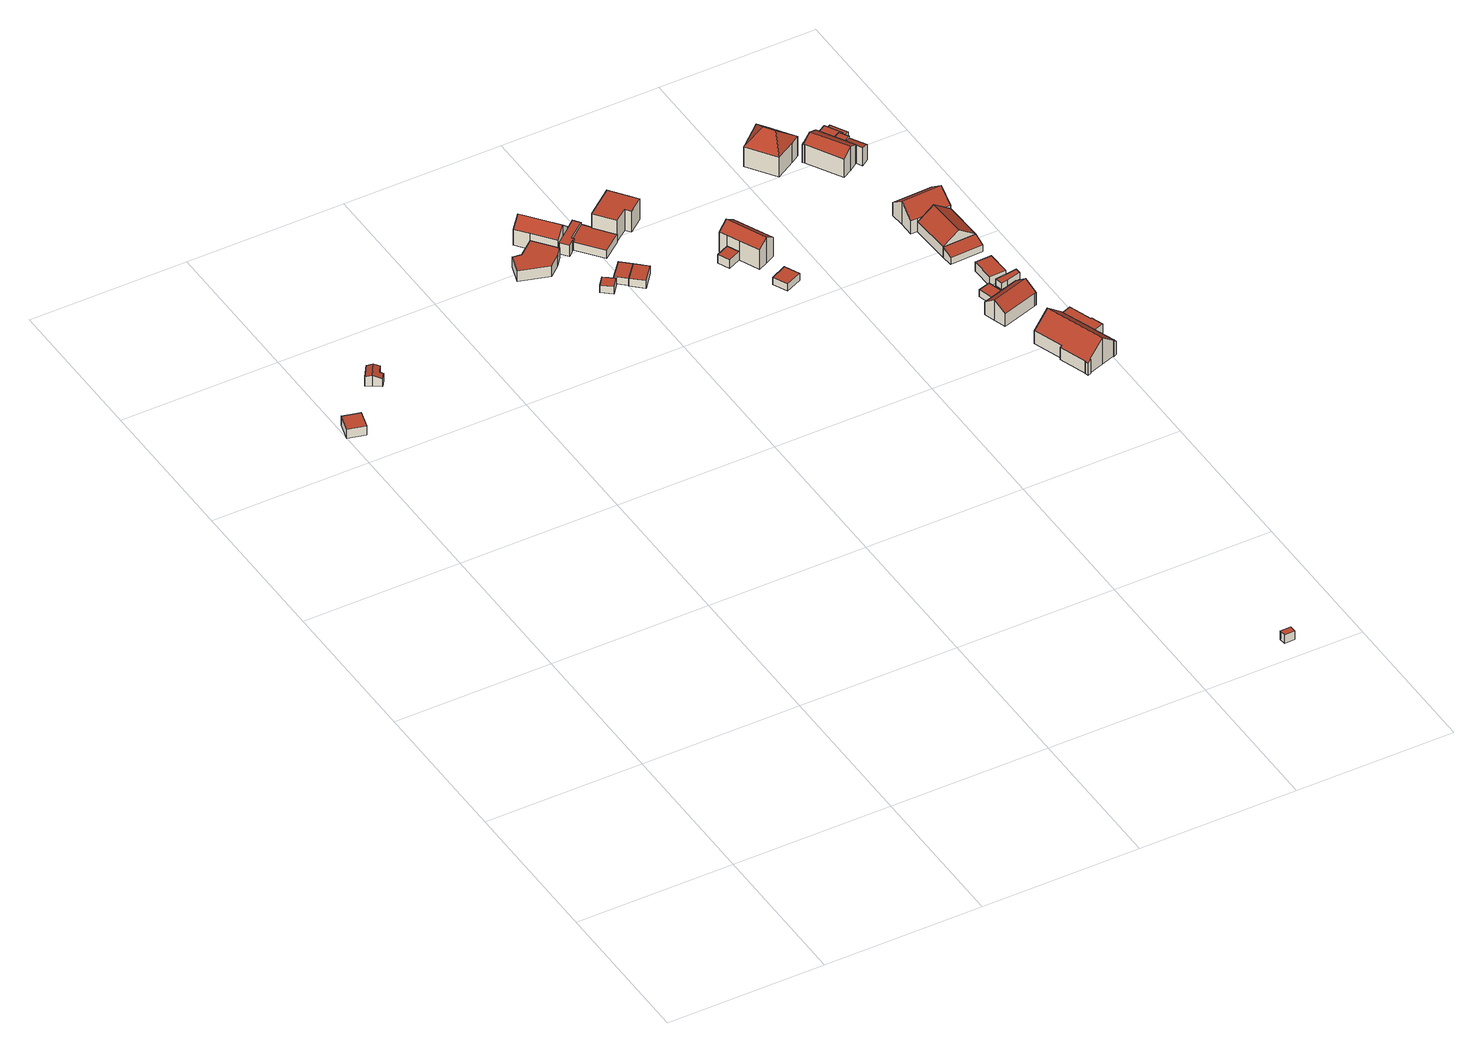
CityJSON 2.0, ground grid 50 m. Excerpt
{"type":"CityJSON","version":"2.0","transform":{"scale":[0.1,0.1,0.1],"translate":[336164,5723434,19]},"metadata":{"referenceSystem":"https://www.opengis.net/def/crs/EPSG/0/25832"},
"CityObjects":{
"building1":{"type":"Building","attributes":{"Geometrietyp2DReferenz":"3000","Gemeindeschluessel":"05170048","function":"31001_1313","roofType":"1000","measuredHeight":3.21},"geometry":[{"type":"Solid","lod":"2","boundaries":[[[[0,1,2,3]],[[4,5,1,0]],[[6,7,5,4]],[[3,2,7,6]],[[4,0,3,6]],[[1,5,7,2]]]],"semantics":{"surfaces":[{"type":"WallSurface"},{"type":"RoofSurface"},{"type":"GroundSurface"}],"values":[[0,0,0,0,1,2]]}}]},
"building2":{"type":"Building","attributes":{"Geometrietyp2DReferenz":"3000","Gemeindeschluessel":"05170048","function":"31001_1313","roofType":"3100","measuredHeight":3.77},"geometry":[{"type":"Solid","lod":"2","boundaries":[[[[8,9,10,11]],[[12,13,9,8]],[[14,15,13,12]],[[16,17,15,14]],[[18,19,17,16]],[[20,21,19,18]],[[22,23,21,20]],[[11,10,23,22]],[[12,8,11,14]],[[22,20,18,16,14,11]],[[9,13,15,17,19,21,23,10]]]],"semantics":{"surfaces":[{"type":"WallSurface"},{"type":"RoofSurface"},{"type":"GroundSurface"}],"values":[[0,0,0,0,0,0,0,0,1,1,2]]}}]},
"building3":{"type":"Building","attributes":{"Geometrietyp2DReferenz":"3000","Gemeindeschluessel":"05170048","function":"31001_2463","roofType":"1000","measuredHeight":3.63},"address":[{"country":"Germany","locality":"Wesel","thoroughfareNumber":"8","thoroughfareName":"Frankfurter Straße"}],"geometry":[{"type":"Solid","lod":"2","boundaries":[[[[24,25,26,27]],[[28,29,25,24]],[[30,31,29,28]],[[32,33,31,30]],[[34,35,33,32]],[[36,37,35,34]],[[38,39,37,36]],[[27,26,39,38]],[[36,34,32,30,28,24,27,38]],[[25,29,31,33,35,37,39,26]]]],"semantics":{"surfaces":[{"type":"WallSurface"},{"type":"RoofSurface"},{"type":"GroundSurface"}],"values":[[0,0,0,0,0,0,0,0,1,2]]}}]},
"building4":{"type":"Building","attributes":{"Geometrietyp2DReferenz":"3000","Gemeindeschluessel":"05170048","function":"31001_2723","roofType":"1000","measuredHeight":2.6},"address":[{"country":"Germany","locality":"Wesel","thoroughfareNumber":"11","thoroughfareName":"Frankfurter Straße"}],"geometry":[{"type":"Solid","lod":"2","boundaries":[[[[40,41,42,43]],[[44,45,41,40]],[[46,47,45,44]],[[43,42,47,46]],[[44,40,43,46]],[[41,45,47,42]]]],"semantics":{"surfaces":[{"type":"WallSurface"},{"type":"RoofSurface"},{"type":"GroundSurface"}],"values":[[0,0,0,0,1,2]]}}]},
"building5":{"type":"Building","attributes":{"Geometrietyp2DReferenz":"3000","Gemeindeschluessel":"05170048","function":"31001_2463","roofType":"3100","measuredHeight":8.7},"geometry":[{"type":"Solid","lod":"2","boundaries":[[[[48,49,50,51]],[[52,53,49,48]],[[54,55,53,52]],[[56,57,55,54]],[[58,59,57,56]],[[60,61,59,58]],[[51,50,61,60]],[[54,52,48,51,56]],[[60,58,56,51]],[[49,53,55,57,59,61,50]]]],"semantics":{"surfaces":[{"type":"WallSurface"},{"type":"RoofSurface"},{"type":"GroundSurface"}],"values":[[0,0,0,0,0,0,0,1,1,2]]}}]},
"building6":{"type":"Building","attributes":{"Geometrietyp2DReferenz":"3000","Gemeindeschluessel":"05170048","function":"31001_2723","roofType":"1000","measuredHeight":3.91},"address":[{"country":"Germany","locality":"Wesel","thoroughfareNumber":"11","thoroughfareName":"Frankfurter Straße"}],"geometry":[{"type":"Solid","lod":"2","boundaries":[[[[62,63,64,65]],[[66,67,63,62]],[[68,69,67,66]],[[70,71,69,68]],[[72,73,71,70]],[[74,75,73,72]],[[76,77,75,74]],[[78,79,77,76]],[[80,81,79,78]],[[65,64,81,80]],[[78,76,74,72,70,68,66,62,65,80]],[[63,67,69,71,73,75,77,79,81,64]]]],"semantics":{"surfaces":[{"type":"WallSurface"},{"type":"RoofSurface"},{"type":"GroundSurface"}],"values":[[0,0,0,0,0,0,0,0,0,0,1,2]]}}]},
"building7":{"type":"Building","attributes":{"Geometrietyp2DReferenz":"3000","Gemeindeschluessel":"05170048","function":"31001_2723","roofType":"1000","measuredHeight":2.46},"address":[{"country":"Germany","locality":"Wesel","thoroughfareNumber":"11","thoroughfareName":"Frankfurter Straße"}],"geometry":[{"type":"Solid","lod":"2","boundaries":[[[[82,83,84,85]],[[86,87,83,82]],[[88,89,87,86]],[[85,84,89,88]],[[86,82,85,88]],[[83,87,89,84]]]],"semantics":{"surfaces":[{"type":"WallSurface"},{"type":"RoofSurface"},{"type":"GroundSurface"}],"values":[[0,0,0,0,1,2]]}}]},
"building8":{"type":"Building","attributes":{"Geometrietyp2DReferenz":"3000","Gemeindeschluessel":"05170048","function":"31001_2723","roofType":"1000","measuredHeight":2.79},"address":[{"country":"Germany","locality":"Wesel","thoroughfareNumber":"11","thoroughfareName":"Frankfurter Straße"}],"geometry":[{"type":"Solid","lod":"2","boundaries":[[[[90,91,92,86]],[[93,94,91,90]],[[88,95,94,93]],[[86,92,95,88]],[[93,90,86,88]],[[91,94,95,92]]]],"semantics":{"surfaces":[{"type":"WallSurface"},{"type":"RoofSurface"},{"type":"GroundSurface"}],"values":[[0,0,0,0,1,2]]}}]},
"building9":{"type":"Building","attributes":{"Geometrietyp2DReferenz":"3000","Gemeindeschluessel":"05170048","function":"31001_2463","roofType":"1000","measuredHeight":2.87},"address":[{"country":"Germany","locality":"Wesel","thoroughfareNumber":"11","thoroughfareName":"Frankfurter Straße"}],"geometry":[{"type":"Solid","lod":"2","boundaries":[[[[96,97,98,99]],[[100,101,97,96]],[[102,103,101,100]],[[104,105,103,102]],[[106,107,105,104]],[[108,109,107,106]],[[110,111,109,108]],[[99,98,111,110]],[[108,106,104,102,100,96,99,110]],[[97,101,103,105,107,109,111,98]]]],"semantics":{"surfaces":[{"type":"WallSurface"},{"type":"RoofSurface"},{"type":"GroundSurface"}],"values":[[0,0,0,0,0,0,0,0,1,2]]}}]},
"building10":{"type":"Building","attributes":{"Geometrietyp2DReferenz":"3000","Gemeindeschluessel":"05170048","function":"31001_1010","roofType":"9999","measuredHeight":3},"address":[{"country":"Germany","locality":"Wesel","thoroughfareNumber":"19","thoroughfareName":"Frankfurter Straße"}],"geometry":[{"type":"Solid","lod":"2","boundaries":[[[[112,113,114,115]],[[113,116,117,114]],[[112,118,116,113]],[[115,119,118,112]],[[114,117,119,115]],[[116,118,119,117]]]],"semantics":{"surfaces":[{"type":"RoofSurface"},{"type":"WallSurface"},{"type":"GroundSurface"}],"values":[[0,1,1,1,1,2]]}}]},
"building11":{"type":"Building","attributes":{"Geometrietyp2DReferenz":"3000","Gemeindeschluessel":"05170048","function":"31001_1010","roofType":"9999","measuredHeight":7.48},"address":[{"country":"Germany","locality":"Wesel","thoroughfareNumber":"11","thoroughfareName":"Frankfurter Straße"}],"geometry":[{"type":"Solid","lod":"2","boundaries":[[[[120,121,122,123,124,125,126,127]],[[125,128,129,126]],[[124,130,128,125]],[[123,131,130,124]],[[122,132,131,123]],[[121,133,132,122]],[[120,134,133,121]],[[127,135,134,120]],[[126,129,135,127]],[[128,130,131,132,133,134,135,129]]]],"semantics":{"surfaces":[{"type":"RoofSurface"},{"type":"WallSurface"},{"type":"GroundSurface"}],"values":[[0,1,1,1,1,1,1,1,1,2]]}}]},
"building12":{"type":"Building","attributes":{"Geometrietyp2DReferenz":"3000","Gemeindeschluessel":"05170048","function":"31001_2723","roofType":"1000","measuredHeight":3.03},"address":[{"country":"Germany","locality":"Wesel","thoroughfareNumber":"13","thoroughfareName":"Frankfurter Straße"}],"geometry":[{"type":"Solid","lod":"2","boundaries":[[[[136,137,138,139]],[[140,141,137,136]],[[142,143,141,140]],[[139,138,143,142]],[[140,136,139,142]],[[137,141,143,138]]]],"semantics":{"surfaces":[{"type":"WallSurface"},{"type":"RoofSurface"},{"type":"GroundSurface"}],"values":[[0,0,0,0,1,2]]}}]},
"building13":{"type":"Building","attributes":{"Geometrietyp2DReferenz":"3000","Gemeindeschluessel":"05170048","function":"51009_1610","roofType":"1000","measuredHeight":2.51},"geometry":[{"type":"Solid","lod":"2","boundaries":[[[[144,145,146,147]],[[148,149,145,144]],[[150,151,149,148]],[[147,146,151,150]],[[148,144,147,150]],[[145,149,151,146]]]],"semantics":{"surfaces":[{"type":"WallSurface"},{"type":"RoofSurface"},{"type":"GroundSurface"}],"values":[[0,0,0,0,1,2]]}}]},
"building14":{"type":"Building","attributes":{"Geometrietyp2DReferenz":"3000","Gemeindeschluessel":"05170048","function":"31001_1010","roofType":"3100","measuredHeight":9.25},"address":[{"country":"Germany","locality":"Wesel","thoroughfareNumber":"13","thoroughfareName":"Frankfurter Straße"}],"geometry":[{"type":"Solid","lod":"2","boundaries":[[[[152,153,154,155]],[[156,157,153,152]],[[158,159,157,156]],[[160,161,159,158]],[[162,163,161,160]],[[164,165,163,162]],[[166,167,165,164]],[[155,154,167,166]],[[156,152,155,166,164,158]],[[162,160,158,164]],[[153,157,159,161,163,165,167,154]]]],"semantics":{"surfaces":[{"type":"WallSurface"},{"type":"RoofSurface"},{"type":"GroundSurface"}],"values":[[0,0,0,0,0,0,0,0,1,1,2]]}}]},
"building15":{"type":"Building","attributes":{"Geometrietyp2DReferenz":"3000","Gemeindeschluessel":"05170048","function":"31001_1010","roofType":"3100","measuredHeight":7.38},"address":[{"country":"Germany","locality":"Wesel","thoroughfareNumber":"17","thoroughfareName":"Frankfurter Straße"}],"geometry":[{"type":"Solid","lod":"2","boundaries":[[[[168,169,170,171]],[[172,173,169,168]],[[174,175,173,172]],[[176,177,175,174]],[[178,179,177,176]],[[180,181,179,178]],[[182,183,181,180]],[[171,170,183,182]],[[176,174,172,168,178]],[[171,182,180,178,168]],[[169,173,175,177,179,181,183,170]]]],"semantics":{"surfaces":[{"type":"WallSurface"},{"type":"RoofSurface"},{"type":"GroundSurface"}],"values":[[0,0,0,0,0,0,0,0,1,1,2]]}}]},
"building16":{"type":"Building","attributes":{"Geometrietyp2DReferenz":"3000","Gemeindeschluessel":"05170048","function":"51009_1611","roofType":"1000","measuredHeight":2.45},"geometry":[{"type":"Solid","lod":"2","boundaries":[[[[184,185,186,187]],[[188,189,185,184]],[[190,191,189,188]],[[187,186,191,190]],[[188,184,187,190]],[[185,189,191,186]]]],"semantics":{"surfaces":[{"type":"WallSurface"},{"type":"RoofSurface"},{"type":"GroundSurface"}],"values":[[0,0,0,0,1,2]]}}]},
"building17":{"type":"Building","attributes":{"Gemeindeschluessel":"05170048","Geometrietyp2DReferenz":"3000","function":"31001_1010"},"address":[{"country":"Germany","locality":"Wesel","thoroughfareNumber":"17a","thoroughfareName":"Frankfurter Straße"}],"children":["building17-1","building17-2"]},
"building17-1":{"type":"BuildingPart","attributes":{"roofType":"3100","measuredHeight":9.3},"parents":["building17"],"geometry":[{"type":"MultiSurface","lod":"2","boundaries":[[[192,193,194,195]],[[196,197,193,192]],[[198,199,197,196]],[[200,201,199,198]],[[202,203,201,200]],[[204,205,203,202]],[[206,207,205,204]],[[208,209,207,206]],[[210,211,209,208]],[[212,213,211,210]],[[214,215,213,212]],[[216,217,215,214]],[[218,219,217,216]],[[220,221,219,218]],[[222,223,224,225]],[[226,227,223,222]],[[228,229,227,226]],[[195,194,229,228]],[[192,195,228,226,222,225,220,218,196]],[[216,214,212,210,208,206,204,202,200,198,196,218]],[[193,197,199,201,203,205,207,209,211,213,215,217,219,221,224,223,227,229,194]],[[220,225,230,231]],[[224,221,231,230]]],"semantics":{"surfaces":[{"type":"WallSurface"},{"type":"RoofSurface"},{"type":"GroundSurface"},{"type":"ClosureSurface"}],"values":[0,0,0,0,0,0,0,0,0,0,0,0,0,0,0,0,0,0,1,1,2,0,3]}}]},
"building17-2":{"type":"BuildingPart","attributes":{"roofType":"1000","measuredHeight":3.68},"parents":["building17"],"geometry":[{"type":"Solid","lod":"2","boundaries":[[[[232,233,221,231]],[[234,235,233,232]],[[236,237,235,234]],[[238,239,237,236]],[[230,224,239,238]],[[236,234,232,231,230,238]],[[221,233,235,237,239,224]],[[230,231,221,224]]]],"semantics":{"surfaces":[{"type":"WallSurface"},{"type":"RoofSurface"},{"type":"GroundSurface"},{"type":"ClosureSurface"}],"values":[[0,0,0,0,0,1,2,3]]}}]},
"building18":{"type":"Building","attributes":{"Geometrietyp2DReferenz":"3000","Gemeindeschluessel":"05170048","function":"31001_1010","roofType":"3200","measuredHeight":11.47},"address":[{"country":"Germany","locality":"Wesel","thoroughfareNumber":"12a","thoroughfareName":"Frankfurter Straße"}],"geometry":[{"type":"Solid","lod":"2","boundaries":[[[[240,241,242,243]],[[244,245,241,240]],[[246,247,245,244]],[[248,249,247,246]],[[250,251,249,248]],[[252,253,251,250]],[[254,255,253,252]],[[243,242,255,254]],[[256,252,250,248,246,257]],[[246,244,240,257]],[[257,240,243,256]],[[243,254,252,256]],[[241,245,247,249,251,253,255,242]]]],"semantics":{"surfaces":[{"type":"WallSurface"},{"type":"RoofSurface"},{"type":"GroundSurface"}],"values":[[0,0,0,0,0,0,0,0,1,1,1,1,2]]}}]},
"building19":{"type":"Building","attributes":{"Geometrietyp2DReferenz":"3000","Gemeindeschluessel":"05170048","function":"51009_1611","roofType":"1000","measuredHeight":3.2},"geometry":[{"type":"Solid","lod":"2","boundaries":[[[[258,259,260,261]],[[262,263,259,258]],[[264,265,263,262]],[[261,260,265,264]],[[262,258,261,264]],[[259,263,265,260]]]],"semantics":{"surfaces":[{"type":"WallSurface"},{"type":"RoofSurface"},{"type":"GroundSurface"}],"values":[[0,0,0,0,1,2]]}}]},
"building20":{"type":"Building","attributes":{"Geometrietyp2DReferenz":"3000","Gemeindeschluessel":"05170048","function":"31001_2723","roofType":"1000","measuredHeight":2.16},"address":[{"country":"Germany","locality":"Wesel","thoroughfareNumber":"17","thoroughfareName":"Frankfurter Straße"}],"geometry":[{"type":"Solid","lod":"2","boundaries":[[[[266,267,268,269]],[[270,271,267,266]],[[272,273,271,270]],[[274,275,273,272]],[[269,268,275,274]],[[272,270,266,269,274]],[[267,271,273,275,268]]]],"semantics":{"surfaces":[{"type":"WallSurface"},{"type":"RoofSurface"},{"type":"GroundSurface"}],"values":[[0,0,0,0,0,1,2]]}}]},
"building21":{"type":"Building","attributes":{"Geometrietyp2DReferenz":"3000","Gemeindeschluessel":"05170048","function":"31001_2723","roofType":"2100","measuredHeight":3.79},"address":[{"country":"Germany","locality":"Wesel","thoroughfareNumber":"15","thoroughfareName":"Fabrikstraße"}],"geometry":[{"type":"Solid","lod":"2","boundaries":[[[[276,277,278,279]],[[280,281,277,276]],[[282,283,281,280]],[[279,278,283,282]],[[280,276,279,282]],[[277,281,283,278]]]],"semantics":{"surfaces":[{"type":"WallSurface"},{"type":"RoofSurface"},{"type":"GroundSurface"}],"values":[[0,0,0,0,1,2]]}}]},
"building22":{"type":"Building","attributes":{"Geometrietyp2DReferenz":"3000","Gemeindeschluessel":"05170048","function":"31001_1010","roofType":"3100","measuredHeight":7.48},"address":[{"country":"Germany","locality":"Wesel","thoroughfareNumber":"15","thoroughfareName":"Fabrikstraße"}],"geometry":[{"type":"Solid","lod":"2","boundaries":[[[[284,281,285,286]],[[287,277,281,284]],[[288,289,277,287]],[[286,285,289,288]],[[284,290,287]],[[288,291,286]],[[286,291,290,284]],[[287,290,291,288]],[[281,277,289,285]]]],"semantics":{"surfaces":[{"type":"WallSurface"},{"type":"RoofSurface"},{"type":"GroundSurface"}],"values":[[0,0,0,0,0,0,1,1,2]]}}]},
"building23":{"type":"Building","attributes":{"Geometrietyp2DReferenz":"3000","Gemeindeschluessel":"05170048","function":"31001_1010","roofType":"3100","measuredHeight":8.33},"address":[{"country":"Germany","locality":"Wesel","thoroughfareNumber":"13","thoroughfareName":"Fabrikstraße"}],"geometry":[{"type":"Solid","lod":"2","boundaries":[[[[292,293,294,295]],[[296,297,293,292]],[[298,299,297,296]],[[300,301,299,298]],[[302,303,301,300]],[[304,305,303,302]],[[306,307,305,304]],[[308,309,307,306]],[[310,311,309,308]],[[312,313,311,310]],[[314,315,313,312]],[[316,317,315,314]],[[318,319,317,316]],[[320,321,319,318]],[[295,294,321,320]],[[298,296,292,295,320,318,316,314,300]],[[312,310,308,306,304,302,300,314]],[[293,297,299,301,303,305,307,309,311,313,315,317,319,321,294]]]],"semantics":{"surfaces":[{"type":"WallSurface"},{"type":"RoofSurface"},{"type":"GroundSurface"}],"values":[[0,0,0,0,0,0,0,0,0,0,0,0,0,0,0,1,1,2]]}}]},
"building24":{"type":"Building","attributes":{"Geometrietyp2DReferenz":"3000","Gemeindeschluessel":"05170048","function":"31001_1010","roofType":"3100","measuredHeight":8.32},"address":[{"country":"Germany","locality":"Wesel","thoroughfareNumber":"15","thoroughfareName":"Fabrikstraße"}],"geometry":[{"type":"Solid","lod":"2","boundaries":[[[[322,323,324,325]],[[326,327,323,322]],[[328,329,327,326]],[[330,331,329,328]],[[332,333,331,330]],[[334,335,333,332]],[[325,324,335,334]],[[325,334,332,330,322]],[[328,326,322,330]],[[323,327,329,331,333,335,324]]]],"semantics":{"surfaces":[{"type":"WallSurface"},{"type":"RoofSurface"},{"type":"GroundSurface"}],"values":[[0,0,0,0,0,0,0,1,1,2]]}}]},
"building25":{"type":"Building","attributes":{"Geometrietyp2DReferenz":"3000","Gemeindeschluessel":"05170048","function":"51009_1610","roofType":"1000","measuredHeight":6.08},"geometry":[{"type":"Solid","lod":"2","boundaries":[[[[336,337,338,339]],[[340,341,337,336]],[[342,343,341,340]],[[339,338,343,342]],[[340,336,339,342]],[[337,341,343,338]]]],"semantics":{"surfaces":[{"type":"WallSurface"},{"type":"RoofSurface"},{"type":"GroundSurface"}],"values":[[0,0,0,0,1,2]]}}]},
"building26":{"type":"Building","attributes":{"Geometrietyp2DReferenz":"3000","Gemeindeschluessel":"05170048","function":"31001_1010","roofType":"1000","measuredHeight":4.45},"address":[{"country":"Germany","locality":"Wesel","thoroughfareNumber":"13","thoroughfareName":"Fabrikstraße"}],"geometry":[{"type":"Solid","lod":"2","boundaries":[[[[344,345,346,347]],[[348,343,345,344]],[[349,350,343,348]],[[347,346,350,349]],[[348,344,347,349]],[[345,343,350,346]]]],"semantics":{"surfaces":[{"type":"WallSurface"},{"type":"RoofSurface"},{"type":"GroundSurface"}],"values":[[0,0,0,0,1,2]]}}]},
"building27":{"type":"Building","attributes":{"Geometrietyp2DReferenz":"3000","Gemeindeschluessel":"05170048","function":"31001_1010","roofType":"2100","measuredHeight":6.38},"address":[{"country":"Germany","locality":"Wesel","thoroughfareNumber":"13","thoroughfareName":"Fabrikstraße"}],"geometry":[{"type":"Solid","lod":"2","boundaries":[[[[351,352,353,354]],[[355,356,352,351]],[[296,357,356,355]],[[292,358,357,296]],[[359,360,358,292]],[[354,353,360,359]],[[292,296,355,351,354,359]],[[352,356,357,358,360,353]]]],"semantics":{"surfaces":[{"type":"WallSurface"},{"type":"RoofSurface"},{"type":"GroundSurface"}],"values":[[0,0,0,0,0,0,1,2]]}}]},
"building28":{"type":"Building","attributes":{"Geometrietyp2DReferenz":"3000","Gemeindeschluessel":"05170048","function":"31001_2463","roofType":"1000","measuredHeight":2.31},"address":[{"country":"Germany","locality":"Wesel","thoroughfareNumber":"13","thoroughfareName":"Fabrikstraße"}],"geometry":[{"type":"Solid","lod":"2","boundaries":[[[[361,362,363,364]],[[365,366,362,361]],[[367,368,366,365]],[[364,363,368,367]],[[365,361,364,367]],[[362,366,368,363]]]],"semantics":{"surfaces":[{"type":"WallSurface"},{"type":"RoofSurface"},{"type":"GroundSurface"}],"values":[[0,0,0,0,1,2]]}}]}
},
"vertices":[
[56,2107,38],[56,2107,6],[71,2164,6],[71,2164,38],[1,2122,38],[1,2122,6],[16,2179,38],[16,2179,6],
[150,2280,49],[150,2280,18],[167,2269,18],[167,2269,56],[178,2322,49],[178,2322,18],[195,2311,56],[195,2311,18],[211,2301,49],[211,2301,18],[196,2279,49],[196,2279,18],[205,2272,45],[205,2272,18],[191,2253,45],[191,2253,18],
[876,2466,76],[876,2466,40],[874,2469,40],[874,2469,76],[855,2439,76],[855,2439,40],[818,2408,76],[818,2408,40],[725,2437,76],[725,2437,40],[743,2497,76],[743,2497,40],[772,2493,76],[772,2493,40],[822,2534,76],[822,2534,40],
[924,2249,73],[924,2249,47],[947,2278,47],[947,2278,73],[893,2274,73],[893,2274,47],[916,2303,73],[916,2303,47],
[874,2469,101],[874,2469,44],[900,2489,44],[900,2489,131],[822,2534,101],[822,2534,44],[791,2573,101],[791,2573,44],[817,2593,131],[817,2593,44],[843,2613,101],[843,2613,44],[925,2509,101],[925,2509,44],
[955,2533,93],[955,2533,54],[925,2509,54],[925,2509,93],[956,2534,93],[956,2534,54],[972,2513,93],[972,2513,54],[917,2469,93],[917,2469,54],[921,2463,93],[921,2463,54],[914,2458,93],[914,2458,54],[895,2443,93],[895,2443,54],[876,2466,93],[876,2466,54],[874,2469,93],[874,2469,54],
[990,2340,70],[990,2340,45],[947,2291,45],[947,2291,70],[1021,2312,70],[1021,2312,45],[979,2263,70],[979,2263,45],
[1057,2280,70],[1057,2280,42],[1021,2312,42],[1015,2231,70],[1015,2231,42],[979,2263,42],
[917,2469,87],[917,2469,59],[921,2463,59],[921,2463,87],[972,2513,87],[972,2513,59],[991,2487,87],[991,2487,59],[989,2485,87],[989,2485,59],[1036,2425,87],[1036,2425,59],[976,2379,87],[976,2379,59],[914,2458,87],[914,2458,59],
[1787,4,94],[1787,26,94],[1753,25,94],[1754,4,94],[1787,26,64],[1753,25,64],[1787,4,64],[1754,4,64],
[989,2485,136],[1036,2425,136],[1077,2456,136],[1090,2440,136],[1136,2475,136],[1123,2492,136],[1077,2553,136],[991,2487,136],[1123,2492,62],[1077,2553,62],[1136,2475,62],[1090,2440,62],[1077,2456,62],[1036,2425,62],[989,2485,62],[991,2487,62],
[1229,2208,90],[1229,2208,60],[1246,2171,60],[1246,2171,90],[1270,2227,90],[1270,2227,60],[1287,2190,90],[1287,2190,60],
[1389,2034,82],[1389,2034,57],[1367,2080,57],[1367,2080,82],[1337,2010,82],[1337,2010,57],[1315,2055,82],[1315,2055,57],
[1270,2227,128],[1270,2227,59],[1287,2190,59],[1287,2190,128],[1259,2251,128],[1259,2251,59],[1289,2265,151],[1289,2265,59],[1319,2279,128],[1319,2279,59],[1376,2156,128],[1376,2156,59],[1346,2142,151],[1346,2142,59],[1316,2128,128],[1316,2128,59],
[1768,1617,129],[1768,1617,55],[1779,1580,55],[1779,1580,100],[1757,1653,100],[1757,1653,55],[1876,1690,100],[1876,1690,55],[1879,1680,108],[1879,1680,55],[1887,1654,129],[1887,1654,55],[1899,1618,100],[1899,1618,55],[1893,1616,100],[1893,1616,55],
[1837,1677,81],[1837,1677,56],[1819,1737,56],[1819,1737,81],[1798,1665,81],[1798,1665,56],[1782,1727,81],[1782,1727,56],
[1974,1322,109],[1974,1322,54],[1975,1320,54],[1975,1320,109],[1931,1307,147],[1931,1307,54],[1882,1290,104],[1882,1290,54],[1882,1288,104],[1882,1288,54],[1872,1285,96],[1872,1285,54],[1869,1295,96],[1869,1295,54],[1870,1295,97],[1870,1295,54],[1840,1383,97],[1840,1383,54],[1845,1384,101],[1845,1384,54],[1812,1478,101],[1812,1478,54],[1816,1479,104],[1816,1479,54],[1816,1478,104],[1816,1478,54],[1864,1495,147],[1864,1495,54],[1916,1513,101],[1916,1513,54],[1980,1333,102],[1980,1333,54],[1955,1404,54],[1955,1404,101],[1981,1334,101],[1981,1334,54],[1984,1324,101],[1984,1324,54],[1955,1404,91],[1916,1513,91],
[1954,1527,91],[1954,1527,54],[1979,1455,91],[1979,1455,54],[1982,1456,91],[1982,1456,54],[1995,1418,91],[1995,1418,54],
[1497,2528,134],[1497,2528,64],[1559,2439,64],[1559,2439,134],[1503,2533,134],[1503,2533,64],[1577,2597,134],[1577,2597,64],[1598,2566,134],[1598,2566,64],[1620,2534,134],[1620,2534,64],[1648,2493,134],[1648,2493,64],[1621,2476,133],[1621,2476,64],[1581,2498,178],[1560,2530,178],
[1879,1749,93],[1879,1749,61],[1876,1824,61],[1876,1824,93],[1827,1747,93],[1827,1747,61],[1824,1822,93],[1824,1822,61],
[1844,1744,80],[1844,1744,58],[1849,1720,58],[1849,1720,80],[1914,1753,80],[1914,1753,58],[1915,1735,80],[1915,1735,58],[1871,1725,80],[1871,1725,58],
[1777,1917,99],[1777,1917,61],[1779,1880,61],[1779,1880,85],[1883,1921,99],[1883,1921,61],[1884,1884,85],[1884,1884,61],
[1883,1921,98],[1878,2051,61],[1878,2051,98],[1777,1917,98],[1771,2047,98],[1771,2047,61],[1830,1919,136],[1824,2049,136],
[1756,2419,127],[1756,2419,63],[1739,2448,63],[1739,2448,128],[1774,2387,127],[1774,2387,63],[1771,2385,130],[1771,2385,63],[1744,2368,147],[1744,2368,63],[1713,2350,127],[1713,2350,63],[1651,2459,128],[1651,2459,63],[1650,2458,127],[1650,2458,63],[1646,2463,127],[1646,2463,63],[1651,2466,130],[1651,2466,63],[1652,2465,130],[1652,2465,63],[1679,2480,147],[1679,2480,63],[1706,2496,130],[1706,2496,63],[1706,2497,130],[1706,2497,63],[1710,2499,127],[1710,2499,63],
[1749,2094,146],[1749,2094,63],[1750,2047,63],[1750,2047,109],[1747,2142,109],[1747,2142,63],[1874,2146,109],[1874,2146,63],[1876,2099,146],[1876,2099,63],[1878,2051,109],[1878,2051,63],[1771,2047,109],[1771,2047,63],
[1776,2431,126],[1776,2431,66],[1760,2460,66],[1760,2460,126],[1756,2419,126],[1756,2419,66],[1739,2448,126],[1739,2448,66],
[1779,2471,110],[1779,2471,66],[1750,2522,66],[1750,2522,110],[1739,2448,110],[1710,2499,110],[1710,2499,66],
[1781,2366,129],[1781,2366,65],[1805,2381,65],[1805,2381,120],[1771,2385,129],[1771,2385,65],[1774,2387,65],[1756,2419,65],[1776,2431,120],[1776,2431,65],
[1805,2486,90],[1805,2486,67],[1776,2538,67],[1776,2538,90],[1779,2471,90],[1779,2471,67],[1750,2522,90],[1750,2522,67]
]}
